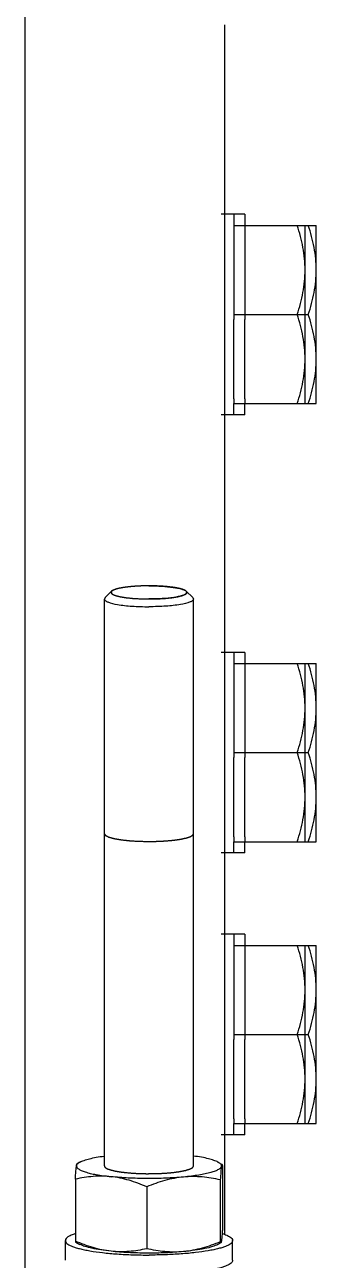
# Model space of a CAD drawing. Header units: millimetres. Extents: x 324 to 7054, y -67 to 2159.
# Drawn here: x 6702.7 to 6728.9, y 1531 to 1642 of the extents above; entities that cross this region are included whole.
import ezdxf

# ---------------------------------------------------------------- set-up
doc = ezdxf.new("R2010")
doc.units = ezdxf.units.MM
doc.header["$LTSCALE"] = 153.67
doc.layers.get('0').update_dxf_attribs({"linetype": 'CONTINUOUS'})
doc.layers.add('00_BUW_DATUM', color=7, linetype='CONTINUOUS')
doc.layers.add('02___PRT_ALL_AXES', color=7, linetype='CONTINUOUS')

msp = doc.modelspace()

# ---------------------------------------------------------------- linework, layer by layer
at = {"linetype": 'ByBlock'}
for p, q in [((6721.45862, 1623.95514), (6721.45862, 1623.51841)), ((6722.45862, 1623.95514), (6722.45862, 1623.51843)), ((6721.45862, 1616.40141), (6721.45862, 1615.5089)), ((6722.45862, 1616.40141), (6722.45862, 1615.5089)), ((6721.45862, 1608.39204), (6721.45862, 1607.95514)), ((6722.45862, 1608.39206), (6722.45862, 1607.95514)), ((6721.45862, 1584.62145), (6721.45862, 1584.18463)), ((6722.45862, 1584.62145), (6722.45862, 1584.18454)), ((6721.45862, 1577.0677), (6721.45862, 1576.17519)), ((6722.45862, 1577.06769), (6722.45862, 1576.17518)), ((6721.45862, 1569.05826), (6721.45862, 1568.62145)), ((6722.45862, 1569.05817), (6722.45862, 1568.62145)), ((6721.45862, 1559.31068), (6721.45862, 1558.87381)), ((6722.45862, 1559.31068), (6722.45862, 1558.87372)), ((6721.45862, 1551.75693), (6721.45862, 1550.86442)), ((6722.45862, 1551.75692), (6722.45862, 1550.86441)), ((6721.45862, 1543.74744), (6721.45862, 1543.31068)), ((6722.45862, 1543.74736), (6722.45862, 1543.31068))]:
    msp.add_line(p, q, dxfattribs=at)
for points, knots in [([(6710.51271, 1591.10903), (6710.5084, 1591.09843), (6710.50192, 1591.08252), (6710.49328, 1591.06132), (6710.48681, 1591.04542), (6710.48033, 1591.02952), (6710.47493, 1591.01627), (6710.47062, 1591.00566), (6710.46792, 1590.99904), (6710.46576, 1590.99374), (6710.46413, 1590.98976), (6710.46283, 1590.98645), (6710.46179, 1590.98413), (6710.4614, 1590.9828), (6710.46054, 1590.98181), (6710.46185, 1590.98081), (6710.46285, 1590.97947), (6710.46494, 1590.97714), (6710.46774, 1590.9738), (6710.47119, 1590.96979), (6710.47575, 1590.96445), (6710.48147, 1590.95778), (6710.49061, 1590.9471), (6710.50204, 1590.93374), (6710.51575, 1590.91772), (6710.52947, 1590.9017), (6710.54089, 1590.88835), (6710.55004, 1590.87767), (6710.55575, 1590.87099), (6710.56032, 1590.86565), (6710.56374, 1590.86164), (6710.56664, 1590.85831), (6710.56855, 1590.85597), (6710.56984, 1590.85464), (6710.57026, 1590.85361), (6710.57275, 1590.85271), (6710.57534, 1590.85146), (6710.58022, 1590.84929), (6710.58701, 1590.84619), (6710.59523, 1590.84247), (6710.60617, 1590.83751), (6710.61985, 1590.8313), (6710.64174, 1590.82138), (6710.66909, 1590.80897), (6710.70192, 1590.79408), (6710.73475, 1590.7792), (6710.76211, 1590.76679), (6710.784, 1590.75687), (6710.79767, 1590.75066), (6710.80862, 1590.7457), (6710.81682, 1590.74198), (6710.8237, 1590.73888), (6710.8284, 1590.7367), (6710.83128, 1590.73547), (6710.83291, 1590.73451), (6710.83654, 1590.7337), (6710.84069, 1590.73256), (6710.84828, 1590.73059), (6710.85894, 1590.72778), (6710.87181, 1590.7244), (6710.88894, 1590.71989), (6710.91037, 1590.71426), (6710.94465, 1590.70525), (6710.9875, 1590.69399), (6711.03892, 1590.68048), (6711.09034, 1590.66696), (6711.13319, 1590.6557), (6711.16747, 1590.64669), (6711.19316, 1590.63993), (6711.21466, 1590.63431), (6711.22952, 1590.63035), (6711.23832, 1590.62813), (6711.24403, 1590.62634), (6711.25314, 1590.62504), (6711.2641, 1590.62313), (6711.28383, 1590.61987), (6711.31173, 1590.61517), (6711.34534, 1590.60956), (6711.3901, 1590.60206), (6711.44607, 1590.5927), (6711.51322, 1590.58145), (6711.58038, 1590.57021), (6711.63634, 1590.56085), (6711.68112, 1590.55335), (6711.71468, 1590.54773), (6711.74272, 1590.54306), (6711.76221, 1590.53975), (6711.77356, 1590.53792), (6711.78145, 1590.53639), (6711.79175, 1590.53548), (6711.80464, 1590.53405), (6711.82758, 1590.53165), (6711.86016, 1590.52817), (6711.89933, 1590.52402), (6711.95154, 1590.51847), (6712.01681, 1590.51154), (6712.09512, 1590.50322), (6712.17344, 1590.49491), (6712.2387, 1590.48798), (6712.29092, 1590.48243), (6712.33006, 1590.47827), (6712.36275, 1590.47482), (6712.3855, 1590.47237), (6712.3987, 1590.47103), (6712.40804, 1590.46985), (6712.41951, 1590.46933), (6712.43407, 1590.46841), (6712.45989, 1590.4669), (6712.4966, 1590.46469), (6712.54073, 1590.46207), (6712.59954, 1590.45856), (6712.67306, 1590.45418), (6712.79069, 1590.44717), (6712.90829, 1590.44014), (6713.01127, 1590.43405), (6713.06265, 1590.43092), (6713.0922, 1590.42927), (6713.11381, 1590.42764), (6713.13751, 1590.4275), (6713.16838, 1590.4268), (6713.22275, 1590.42582), (6713.30023, 1590.4243), (6713.39329, 1590.42252), (6713.51734, 1590.42013), (6713.67241, 1590.41715), (6713.79646, 1590.41476), (6713.85849, 1590.41356)], [0, 0, 0, 0, 0.03125, 0.046875, 0.0625, 0.078125, 0.09375, 0.1015625, 0.109375, 0.11328125, 0.1171875, 0.12109375, 0.123046875, 0.124023438, 0.125, 0.125976562, 0.126953125, 0.12890625, 0.1328125, 0.13671875, 0.140625, 0.1484375, 0.15625, 0.171875, 0.1875, 0.203125, 0.21875, 0.2265625, 0.234375, 0.23828125, 0.2421875, 0.24609375, 0.248046875, 0.249023438, 0.25, 0.250976562, 0.251953125, 0.25390625, 0.2578125, 0.26171875, 0.265625, 0.2734375, 0.28125, 0.296875, 0.3125, 0.328125, 0.34375, 0.3515625, 0.359375, 0.36328125, 0.3671875, 0.37109375, 0.373046875, 0.374023438, 0.375, 0.375976562, 0.376953125, 0.37890625, 0.3828125, 0.38671875, 0.390625, 0.3984375, 0.40625, 0.421875, 0.4375, 0.453125, 0.46875, 0.4765625, 0.484375, 0.4921875, 0.49609375, 0.498046875, 0.5, 0.501953125, 0.50390625, 0.5078125, 0.515625, 0.5234375, 0.53125, 0.546875, 0.5625, 0.578125, 0.59375, 0.6015625, 0.609375, 0.6171875, 0.62109375, 0.623046875, 0.625, 0.626953125, 0.62890625, 0.6328125, 0.640625, 0.6484375, 0.65625, 0.671875, 0.6875, 0.703125, 0.71875, 0.7265625, 0.734375, 0.7421875, 0.74609375, 0.748046875, 0.75, 0.751953125, 0.75390625, 0.7578125, 0.765625, 0.7734375, 0.78125, 0.796875, 0.8125, 0.84375, 0.859375, 0.8671875, 0.87109375, 0.875, 0.87890625, 0.8828125, 0.890625, 0.90625, 0.921875, 0.9375, 0.96875, 1, 1, 1, 1]), ([(6710.76736, 1591.2499), (6710.75434, 1591.2447), (6710.72816, 1591.23461), (6710.69614, 1591.22048), (6710.66987, 1591.20895), (6710.65214, 1591.20021), (6710.63525, 1591.19141), (6710.61721, 1591.18268), (6710.60294, 1591.17374), (6710.58753, 1591.16485), (6710.57293, 1591.15594), (6710.56053, 1591.14689), (6710.54716, 1591.13805), (6710.53159, 1591.12528), (6710.52032, 1591.1155), (6710.51271, 1591.10903)], [0, 0, 0, 0, 0.125, 0.25, 0.3125, 0.375, 0.4375, 0.5, 0.5625, 0.625, 0.6875, 0.75, 0.8125, 0.875, 1, 1, 1, 1]), ([(6711.29228, 1591.39133), (6711.26765, 1591.38618), (6711.23076, 1591.37854), (6711.18134, 1591.368), (6711.15002, 1591.36062), (6711.12498, 1591.35488), (6711.10951, 1591.35128), (6711.0967, 1591.34838), (6711.08551, 1591.34559), (6711.0667, 1591.34077), (6711.03941, 1591.33377), (6711.00688, 1591.32581), (6710.97416, 1591.31626), (6710.94714, 1591.30864), (6710.92503, 1591.30252), (6710.90467, 1591.29624), (6710.87989, 1591.28832), (6710.85464, 1591.28043), (6710.83502, 1591.27408), (6710.80839, 1591.26438), (6710.78546, 1591.25634), (6710.76736, 1591.2499)], [0, 0, 0, 0, 0.125, 0.1875, 0.25, 0.28125, 0.3125, 0.328125, 0.34375, 0.375, 0.4375, 0.5, 0.5625, 0.625, 0.65625, 0.6875, 0.75, 0.8125, 0.84375, 0.875, 1, 1, 1, 1]), ([(6712.02454, 1591.50119), (6711.99254, 1591.49745), (6711.95234, 1591.49269), (6711.90472, 1591.48724), (6711.87165, 1591.48305), (6711.83824, 1591.47869), (6711.80487, 1591.47439), (6711.7842, 1591.4717), (6711.7672, 1591.46955), (6711.75194, 1591.46742), (6711.72607, 1591.46371), (6711.68853, 1591.45833), (6711.6444, 1591.45228), (6711.59751, 1591.44472), (6711.55923, 1591.43873), (6711.52809, 1591.43394), (6711.49836, 1591.42891), (6711.46174, 1591.42252), (6711.42471, 1591.41619), (6711.39563, 1591.41107), (6711.35471, 1591.40313), (6711.3199, 1591.39659), (6711.29228, 1591.39133)], [0, 0, 0, 0, 0.125, 0.15625, 0.1875, 0.25, 0.28125, 0.3125, 0.328125, 0.34375, 0.375, 0.4375, 0.5, 0.5625, 0.625, 0.65625, 0.6875, 0.75, 0.8125, 0.84375, 0.875, 1, 1, 1, 1]), ([(6712.90389, 1591.5707), (6712.88551, 1591.56969), (6712.8488, 1591.56768), (6712.80264, 1591.5651), (6712.7663, 1591.56316), (6712.73744, 1591.56136), (6712.70812, 1591.55947), (6712.67895, 1591.55759), (6712.64967, 1591.55572), (6712.6255, 1591.55415), (6712.60568, 1591.55291), (6712.58759, 1591.55161), (6712.55673, 1591.54931), (6712.5212, 1591.54671), (6712.48554, 1591.54405), (6712.45944, 1591.54223), (6712.43084, 1591.53974), (6712.3936, 1591.53665), (6712.34667, 1591.53274), (6712.29084, 1591.52796), (6712.23643, 1591.52269), (6712.19056, 1591.51843), (6712.15443, 1591.51494), (6712.10288, 1591.50939), (6712.05924, 1591.50485), (6712.02454, 1591.50119)], [0, 0, 0, 0, 0.0625, 0.125, 0.15625, 0.1875, 0.21875, 0.25, 0.28125, 0.3125, 0.328125, 0.34375, 0.375, 0.4375, 0.46875, 0.5, 0.53125, 0.5625, 0.625, 0.6875, 0.75, 0.8125, 0.84375, 0.875, 1, 1, 1, 1]), ([(6713.85851, 1591.59445), (6713.83923, 1591.59438), (6713.8007, 1591.59423), (6713.7524, 1591.59403), (6713.71884, 1591.59392), (6713.69928, 1591.59381), (6713.67828, 1591.59352), (6713.65252, 1591.59322), (6713.62141, 1591.59284), (6713.5903, 1591.59247), (6713.56455, 1591.59214), (6713.54352, 1591.59191), (6713.52407, 1591.59155), (6713.49073, 1591.59085), (6713.45243, 1591.59009), (6713.4139, 1591.58927), (6713.3859, 1591.58879), (6713.35444, 1591.5878), (6713.31369, 1591.58666), (6713.2727, 1591.58546), (6713.23666, 1591.58445), (6713.21649, 1591.58383), (6713.19796, 1591.58311), (6713.17424, 1591.58224), (6713.14599, 1591.58119), (6713.11775, 1591.58014), (6713.09399, 1591.57924), (6713.07553, 1591.57859), (6713.05508, 1591.57768), (6713.01838, 1591.57597), (6712.96643, 1591.57359), (6712.92472, 1591.57166), (6712.90389, 1591.5707)], [0, 0, 0, 0, 0.0625, 0.125, 0.15625, 0.171875, 0.1875, 0.21875, 0.25, 0.28125, 0.3125, 0.328125, 0.34375, 0.375, 0.4375, 0.46875, 0.5, 0.53125, 0.5625, 0.625, 0.65625, 0.671875, 0.6875, 0.71875, 0.75, 0.78125, 0.8125, 0.828125, 0.84375, 0.875, 0.9375, 1, 1, 1, 1]), ([(6713.85849, 1590.41356), (6713.91933, 1590.41471), (6714.04101, 1590.41701), (6714.19311, 1590.41988), (6714.3148, 1590.42217), (6714.40604, 1590.42392), (6714.48218, 1590.42525), (6714.54285, 1590.42661), (6714.589, 1590.42684), (6714.63265, 1590.43007), (6714.69172, 1590.43332), (6714.79469, 1590.43951), (6714.91255, 1590.44637), (6715.03034, 1590.45331), (6715.10397, 1590.45763), (6715.16286, 1590.4611), (6715.20705, 1590.46369), (6715.24381, 1590.46587), (6715.26967, 1590.46735), (6715.28425, 1590.46826), (6715.29574, 1590.46878), (6715.30511, 1590.46995), (6715.31834, 1590.47128), (6715.34116, 1590.47371), (6715.37392, 1590.47714), (6715.41317, 1590.48127), (6715.46552, 1590.48678), (6715.53095, 1590.49366), (6715.60948, 1590.50192), (6715.688, 1590.51018), (6715.75344, 1590.51706), (6715.80578, 1590.52257), (6715.84506, 1590.52669), (6715.87772, 1590.53015), (6715.90072, 1590.53253), (6715.91365, 1590.53395), (6715.92396, 1590.53485), (6715.93189, 1590.53638), (6715.94329, 1590.5382), (6715.96286, 1590.54149), (6715.99101, 1590.54614), (6716.02471, 1590.55174), (6716.06968, 1590.5592), (6716.12587, 1590.56853), (6716.1933, 1590.57972), (6716.26074, 1590.59091), (6716.31694, 1590.60023), (6716.36188, 1590.60769), (6716.39563, 1590.61329), (6716.42364, 1590.61796), (6716.44346, 1590.6212), (6716.45446, 1590.6231), (6716.4636, 1590.6244), (6716.46936, 1590.62619), (6716.47822, 1590.6284), (6716.49317, 1590.63235), (6716.51481, 1590.63795), (6716.54067, 1590.64469), (6716.57518, 1590.65368), (6716.6183, 1590.66491), (6716.67005, 1590.67838), (6716.72181, 1590.69186), (6716.76493, 1590.70309), (6716.79943, 1590.71207), (6716.821, 1590.71769), (6716.83825, 1590.72218), (6716.8512, 1590.72555), (6716.86193, 1590.72836), (6716.86957, 1590.73032), (6716.87374, 1590.73145), (6716.8774, 1590.73226), (6716.87905, 1590.73322), (6716.88196, 1590.73445), (6716.88671, 1590.73663), (6716.89368, 1590.73972), (6716.90196, 1590.74344), (6716.91303, 1590.74839), (6716.92686, 1590.75458), (6716.94899, 1590.76449), (6716.97666, 1590.77688), (6717.00985, 1590.79174), (6717.04305, 1590.8066), (6717.07072, 1590.81899), (6717.09285, 1590.8289), (6717.10668, 1590.83509), (6717.11774, 1590.84005), (6717.12606, 1590.84376), (6717.13292, 1590.84686), (6717.13785, 1590.84902), (6717.14048, 1590.85027), (6717.14299, 1590.85117), (6717.14343, 1590.8522), (6717.14475, 1590.85352), (6717.14672, 1590.85587), (6717.14971, 1590.8592), (6717.15322, 1590.8632), (6717.15793, 1590.86854), (6717.16381, 1590.87521), (6717.17321, 1590.88588), (6717.18497, 1590.89923), (6717.19908, 1590.91524), (6717.21319, 1590.93125), (6717.22495, 1590.94459), (6717.23435, 1590.95527), (6717.24023, 1590.96194), (6717.24493, 1590.96728), (6717.24847, 1590.97128), (6717.25136, 1590.97462), (6717.25351, 1590.97695), (6717.25454, 1590.97829), (6717.25588, 1590.97928), (6717.25502, 1590.9803), (6717.25464, 1590.98165), (6717.25361, 1590.98402), (6717.25233, 1590.9874), (6717.25071, 1590.99145), (6717.24858, 1590.99686), (6717.24591, 1591.00361), (6717.24164, 1591.01443), (6717.2363, 1591.02794), (6717.2299, 1591.04416), (6717.22349, 1591.06038), (6717.21495, 1591.082), (6717.20855, 1591.09822), (6717.20428, 1591.10904)], [0, 0, 0, 0, 0.03125, 0.0625, 0.078125, 0.09375, 0.109375, 0.1171875, 0.125, 0.1328125, 0.140625, 0.15625, 0.1875, 0.203125, 0.21875, 0.2265625, 0.234375, 0.2421875, 0.24609375, 0.248046875, 0.25, 0.251953125, 0.25390625, 0.2578125, 0.265625, 0.2734375, 0.28125, 0.296875, 0.3125, 0.328125, 0.34375, 0.3515625, 0.359375, 0.3671875, 0.37109375, 0.373046875, 0.375, 0.376953125, 0.37890625, 0.3828125, 0.390625, 0.3984375, 0.40625, 0.421875, 0.4375, 0.453125, 0.46875, 0.4765625, 0.484375, 0.4921875, 0.49609375, 0.498046875, 0.5, 0.501953125, 0.50390625, 0.5078125, 0.515625, 0.5234375, 0.53125, 0.546875, 0.5625, 0.578125, 0.59375, 0.6015625, 0.609375, 0.61328125, 0.6171875, 0.62109375, 0.623046875, 0.624023438, 0.625, 0.625976562, 0.626953125, 0.62890625, 0.6328125, 0.63671875, 0.640625, 0.6484375, 0.65625, 0.671875, 0.6875, 0.703125, 0.71875, 0.7265625, 0.734375, 0.73828125, 0.7421875, 0.74609375, 0.748046875, 0.749023438, 0.75, 0.750976562, 0.751953125, 0.75390625, 0.7578125, 0.76171875, 0.765625, 0.7734375, 0.78125, 0.796875, 0.8125, 0.828125, 0.84375, 0.8515625, 0.859375, 0.86328125, 0.8671875, 0.87109375, 0.873046875, 0.874023438, 0.875, 0.875976562, 0.876953125, 0.87890625, 0.8828125, 0.88671875, 0.890625, 0.8984375, 0.90625, 0.921875, 0.9375, 0.953125, 0.96875, 1, 1, 1, 1]), ([(6714.81313, 1591.5707), (6714.7945, 1591.57157), (6714.75728, 1591.57331), (6714.7106, 1591.57547), (6714.67821, 1591.577), (6714.65925, 1591.57785), (6714.63864, 1591.57859), (6714.61344, 1591.57956), (6714.58294, 1591.58072), (6714.55255, 1591.58186), (6714.522, 1591.58304), (6714.49198, 1591.58412), (6714.45445, 1591.58516), (6714.41617, 1591.58631), (6714.38302, 1591.58729), (6714.36386, 1591.58783), (6714.35003, 1591.58829), (6714.33413, 1591.58858), (6714.31366, 1591.58902), (6714.27748, 1591.58978), (6714.23637, 1591.59064), (6714.20012, 1591.59142), (6714.17977, 1591.59181), (6714.16081, 1591.59202), (6714.13664, 1591.59235), (6714.10782, 1591.59271), (6714.07903, 1591.59308), (6714.05477, 1591.59338), (6714.03599, 1591.59365), (6714.0149, 1591.59378), (6713.97691, 1591.59392), (6713.9232, 1591.59417), (6713.88006, 1591.59436), (6713.85851, 1591.59445)], [0, 0, 0, 0, 0.0625, 0.125, 0.15625, 0.171875, 0.1875, 0.21875, 0.25, 0.28125, 0.3125, 0.34375, 0.375, 0.4375, 0.46875, 0.484375, 0.5, 0.515625, 0.53125, 0.5625, 0.625, 0.65625, 0.671875, 0.6875, 0.71875, 0.75, 0.78125, 0.8125, 0.828125, 0.84375, 0.875, 0.9375, 1, 1, 1, 1]), ([(6715.69248, 1591.50119), (6715.67601, 1591.50294), (6715.6431, 1591.50642), (6715.6018, 1591.51077), (6715.57319, 1591.51382), (6715.55638, 1591.51556), (6715.53781, 1591.51729), (6715.5152, 1591.51945), (6715.4878, 1591.52205), (6715.46049, 1591.52463), (6715.43307, 1591.52725), (6715.40602, 1591.52976), (6715.37169, 1591.53258), (6715.33681, 1591.53556), (6715.30659, 1591.53812), (6715.28909, 1591.53958), (6715.27656, 1591.54069), (6715.26177, 1591.54174), (6715.24285, 1591.54317), (6715.20935, 1591.54566), (6715.16176, 1591.54924), (6715.10425, 1591.5534), (6715.02611, 1591.55834), (6714.92908, 1591.5645), (6714.85181, 1591.56856), (6714.81313, 1591.5707)], [0, 0, 0, 0, 0.0625, 0.125, 0.15625, 0.171875, 0.1875, 0.21875, 0.25, 0.28125, 0.3125, 0.34375, 0.375, 0.4375, 0.46875, 0.484375, 0.5, 0.515625, 0.53125, 0.5625, 0.625, 0.6875, 0.75, 0.875, 1, 1, 1, 1]), ([(6716.42473, 1591.39134), (6716.41175, 1591.39381), (6716.38583, 1591.39877), (6716.35327, 1591.40496), (6716.33076, 1591.40929), (6716.31745, 1591.41178), (6716.30243, 1591.41435), (6716.28424, 1591.41753), (6716.25484, 1591.42261), (6716.21792, 1591.42916), (6716.17487, 1591.4361), (6716.13923, 1591.4417), (6716.11436, 1591.44564), (6716.09995, 1591.4479), (6716.08972, 1591.44958), (6716.07725, 1591.45132), (6716.0614, 1591.45361), (6716.0333, 1591.45763), (6715.99344, 1591.4634), (6715.94504, 1591.47022), (6715.8947, 1591.47658), (6715.84515, 1591.4832), (6715.77747, 1591.49129), (6715.72644, 1591.49721), (6715.69248, 1591.50119)], [0, 0, 0, 0, 0.0625, 0.125, 0.15625, 0.171875, 0.1875, 0.21875, 0.25, 0.3125, 0.375, 0.4375, 0.46875, 0.484375, 0.5, 0.515625, 0.53125, 0.5625, 0.625, 0.6875, 0.75, 0.8125, 0.875, 1, 1, 1, 1]), ([(6716.94965, 1591.2499), (6716.94122, 1591.25291), (6716.9244, 1591.25893), (6716.90322, 1591.26648), (6716.88866, 1591.27173), (6716.87994, 1591.27477), (6716.8697, 1591.27797), (6716.85741, 1591.28191), (6716.83746, 1591.28823), (6716.81267, 1591.29632), (6716.78266, 1591.30509), (6716.75755, 1591.3122), (6716.7401, 1591.31721), (6716.72993, 1591.32008), (6716.72285, 1591.32219), (6716.71371, 1591.32447), (6716.70223, 1591.32744), (6716.68184, 1591.33268), (6716.65851, 1591.33864), (6716.63559, 1591.34466), (6716.61104, 1591.35048), (6716.57973, 1591.35767), (6716.54881, 1591.36492), (6716.52363, 1591.37064), (6716.48374, 1591.37886), (6716.45105, 1591.38581), (6716.42473, 1591.39134)], [0, 0, 0, 0, 0.0625, 0.125, 0.15625, 0.171875, 0.1875, 0.21875, 0.25, 0.3125, 0.375, 0.4375, 0.46875, 0.484375, 0.5, 0.515625, 0.53125, 0.5625, 0.625, 0.65625, 0.6875, 0.75, 0.8125, 0.84375, 0.875, 1, 1, 1, 1]), ([(6717.20428, 1591.10904), (6717.20107, 1591.11181), (6717.1947, 1591.11736), (6717.18648, 1591.12435), (6717.18045, 1591.12982), (6717.17245, 1591.13574), (6717.16166, 1591.14329), (6717.14956, 1591.1523), (6717.1353, 1591.16125), (6717.12021, 1591.17014), (6717.10627, 1591.1791), (6717.08855, 1591.18785), (6717.07198, 1591.19667), (6717.0546, 1591.20543), (6717.03509, 1591.21408), (6717.01959, 1591.22128), (6717.00644, 1591.22712), (6716.9909, 1591.23324), (6716.97231, 1591.24079), (6716.95718, 1591.24687), (6716.94965, 1591.2499)], [0, 0, 0, 0, 0.0625, 0.125, 0.15625, 0.1875, 0.25, 0.3125, 0.375, 0.4375, 0.5, 0.5625, 0.625, 0.6875, 0.75, 0.8125, 0.84375, 0.875, 0.9375, 1, 1, 1, 1]), ([(6709.85852, 1569.33828), (6709.86577, 1569.32706), (6709.88027, 1569.30462), (6709.89839, 1569.27656), (6709.91289, 1569.25412), (6709.92376, 1569.23729), (6709.93282, 1569.22326), (6709.94006, 1569.21204), (6709.94551, 1569.20362), (6709.95002, 1569.19661), (6709.95368, 1569.191), (6709.95563, 1569.18784), (6709.95711, 1569.18574), (6709.95766, 1569.18432), (6709.96149, 1569.18268), (6709.96534, 1569.18067), (6709.97343, 1569.17667), (6709.98541, 1569.17067), (6710.00146, 1569.16268), (6710.02284, 1569.15201), (6710.04957, 1569.13868), (6710.08165, 1569.12269), (6710.11373, 1569.10669), (6710.1458, 1569.09069), (6710.17253, 1569.07736), (6710.19392, 1569.0667), (6710.20996, 1569.0587), (6710.22331, 1569.05204), (6710.23403, 1569.04671), (6710.24064, 1569.04337), (6710.24614, 1569.04072), (6710.25084, 1569.038), (6710.2625, 1569.03508), (6710.27513, 1569.03146), (6710.29245, 1569.02668), (6710.31395, 1569.02069), (6710.34842, 1569.01112), (6710.39148, 1568.99915), (6710.44317, 1568.98478), (6710.49486, 1568.97042), (6710.54654, 1568.95606), (6710.59823, 1568.94169), (6710.64131, 1568.92972), (6710.67575, 1568.92014), (6710.69732, 1568.91416), (6710.71233, 1568.90997), (6710.71996, 1568.90788), (6710.72412, 1568.90667), (6710.73035, 1568.9057), (6710.73744, 1568.90441), (6710.74917, 1568.90239), (6710.76951, 1568.89883), (6710.79867, 1568.89375), (6710.84527, 1568.88563), (6710.90354, 1568.87548), (6710.97346, 1568.86329), (6711.04338, 1568.85111), (6711.1133, 1568.83892), (6711.18321, 1568.82674), (6711.24149, 1568.81659), (6711.28808, 1568.80846), (6711.31727, 1568.8034), (6711.34045, 1568.7993), (6711.35386, 1568.79709), (6711.36221, 1568.79547), (6711.36918, 1568.79474), (6711.38116, 1568.79341), (6711.40528, 1568.79079), (6711.43964, 1568.78702), (6711.49467, 1568.78101), (6711.56345, 1568.77349), (6711.67349, 1568.76145), (6711.78354, 1568.74942), (6711.89358, 1568.73738), (6711.97611, 1568.72836), (6712.03803, 1568.72159), (6712.07927, 1568.71707), (6712.09997, 1568.71484), (6712.12034, 1568.71249), (6712.15187, 1568.71092), (6712.18978, 1568.70843), (6712.25128, 1568.70474), (6712.32786, 1568.70002), (6712.41988, 1568.6944), (6712.54254, 1568.6869), (6712.66521, 1568.6794), (6712.78786, 1568.67189), (6712.86455, 1568.66722), (6712.91817, 1568.66391), (6712.94507, 1568.66231), (6712.9603, 1568.66131), (6712.97699, 1568.66115), (6712.99735, 1568.66066), (6713.03021, 1568.66004), (6713.08758, 1568.65889), (6713.16961, 1568.65728), (6713.30083, 1568.65468), (6713.46485, 1568.65143), (6713.66168, 1568.64754), (6713.7929, 1568.64494), (6713.85851, 1568.64364)], [0, 0, 0, 0, 0.03125, 0.0625, 0.078125, 0.09375, 0.109375, 0.1171875, 0.125, 0.1328125, 0.13671875, 0.140625, 0.141601562, 0.142578125, 0.14453125, 0.146484375, 0.1484375, 0.15625, 0.1640625, 0.171875, 0.1875, 0.203125, 0.21875, 0.234375, 0.25, 0.2578125, 0.265625, 0.2734375, 0.27734375, 0.28125, 0.283203125, 0.28515625, 0.2890625, 0.29296875, 0.296875, 0.3046875, 0.3125, 0.328125, 0.34375, 0.359375, 0.375, 0.390625, 0.40625, 0.4140625, 0.421875, 0.42578125, 0.427734375, 0.428710938, 0.4296875, 0.431640625, 0.43359375, 0.4375, 0.4453125, 0.453125, 0.46875, 0.484375, 0.5, 0.515625, 0.53125, 0.546875, 0.5546875, 0.5625, 0.56640625, 0.5703125, 0.571289062, 0.572265625, 0.57421875, 0.578125, 0.5859375, 0.59375, 0.609375, 0.625, 0.65625, 0.671875, 0.6875, 0.703125, 0.70703125, 0.7109375, 0.71484375, 0.71875, 0.7265625, 0.734375, 0.75, 0.765625, 0.78125, 0.8125, 0.828125, 0.84375, 0.8515625, 0.85546875, 0.857421875, 0.859375, 0.86328125, 0.8671875, 0.875, 0.890625, 0.90625, 0.9375, 0.96875, 1, 1, 1, 1]), ([(6713.85851, 1568.64364), (6713.92326, 1568.64475), (6714.05274, 1568.64695), (6714.21461, 1568.64971), (6714.34409, 1568.65192), (6714.44122, 1568.65356), (6714.52212, 1568.65497), (6714.57884, 1568.65587), (6714.6111, 1568.65652), (6714.63571, 1568.65664), (6714.65873, 1568.65816), (6714.68998, 1568.6597), (6714.74441, 1568.66261), (6714.85344, 1568.66829), (6714.97798, 1568.67484), (6715.10253, 1568.68137), (6715.19598, 1568.68625), (6715.27375, 1568.69037), (6715.32838, 1568.69317), (6715.3593, 1568.69489), (6715.38332, 1568.69584), (6715.4042, 1568.69811), (6715.43313, 1568.70067), (6715.48326, 1568.70536), (6715.55513, 1568.71196), (6715.64127, 1568.71993), (6715.72744, 1568.72788), (6715.8136, 1568.73584), (6715.8854, 1568.74247), (6715.94284, 1568.74777), (6715.98593, 1568.75175), (6716.02178, 1568.75508), (6716.047, 1568.75737), (6716.06122, 1568.75874), (6716.07241, 1568.7596), (6716.0816, 1568.7611), (6716.09455, 1568.76288), (6716.11688, 1568.76609), (6716.14895, 1568.77063), (6716.18736, 1568.77609), (6716.23861, 1568.78337), (6716.30265, 1568.79248), (6716.37951, 1568.8034), (6716.45637, 1568.81433), (6716.52042, 1568.82343), (6716.57165, 1568.83072), (6716.6101, 1568.83617), (6716.64205, 1568.84074), (6716.66461, 1568.8439), (6716.67719, 1568.84576), (6716.68748, 1568.84702), (6716.69454, 1568.84876), (6716.70509, 1568.85091), (6716.72302, 1568.85475), (6716.7489, 1568.86019), (6716.77985, 1568.86675), (6716.82115, 1568.87547), (6716.87276, 1568.88639), (6716.9347, 1568.89948), (6716.99664, 1568.91258), (6717.04826, 1568.92349), (6717.08954, 1568.93222), (6717.12054, 1568.93876), (6717.14626, 1568.94423), (6717.16447, 1568.94803), (6717.17456, 1568.95024), (6717.18302, 1568.9518), (6717.18807, 1568.95375), (6717.19599, 1568.95621), (6717.20929, 1568.96058), (6717.22859, 1568.96679), (6717.25162, 1568.97426), (6717.28237, 1568.98422), (6717.32079, 1568.99667), (6717.36691, 1569.0116), (6717.41302, 1569.02654), (6717.45145, 1569.03898), (6717.48219, 1569.04894), (6717.5014, 1569.05516), (6717.51678, 1569.06014), (6717.52827, 1569.06388), (6717.53801, 1569.06698), (6717.54543, 1569.06949), (6717.55199, 1569.07129), (6717.55476, 1569.07338), (6717.55978, 1569.07606), (6717.56559, 1569.07945), (6717.57277, 1569.08349), (6717.58226, 1569.0889), (6717.59416, 1569.09565), (6717.61318, 1569.10645), (6717.63695, 1569.11996), (6717.66548, 1569.13616), (6717.69401, 1569.15237), (6717.71779, 1569.16587), (6717.73681, 1569.17668), (6717.7487, 1569.18343), (6717.75821, 1569.18883), (6717.76535, 1569.19288), (6717.77125, 1569.19626), (6717.7755, 1569.19862), (6717.77774, 1569.19998), (6717.77994, 1569.20097), (6717.78014, 1569.20206), (6717.7811, 1569.20349), (6717.78245, 1569.20599), (6717.78455, 1569.20957), (6717.787, 1569.21386), (6717.7903, 1569.21958), (6717.7944, 1569.22673), (6717.80098, 1569.23817), (6717.8092, 1569.25248), (6717.81907, 1569.26964), (6717.82893, 1569.2868), (6717.84208, 1569.30969), (6717.85195, 1569.32685), (6717.85852, 1569.33829)], [0, 0, 0, 0, 0.03125, 0.0625, 0.078125, 0.09375, 0.109375, 0.1171875, 0.12109375, 0.125, 0.12890625, 0.1328125, 0.140625, 0.15625, 0.1875, 0.203125, 0.21875, 0.234375, 0.2421875, 0.24609375, 0.25, 0.25390625, 0.2578125, 0.265625, 0.28125, 0.296875, 0.3125, 0.328125, 0.34375, 0.3515625, 0.359375, 0.3671875, 0.37109375, 0.373046875, 0.375, 0.376953125, 0.37890625, 0.3828125, 0.390625, 0.3984375, 0.40625, 0.421875, 0.4375, 0.453125, 0.46875, 0.4765625, 0.484375, 0.4921875, 0.49609375, 0.498046875, 0.5, 0.501953125, 0.50390625, 0.5078125, 0.515625, 0.5234375, 0.53125, 0.546875, 0.5625, 0.578125, 0.59375, 0.6015625, 0.609375, 0.6171875, 0.62109375, 0.623046875, 0.625, 0.626953125, 0.62890625, 0.6328125, 0.640625, 0.6484375, 0.65625, 0.671875, 0.6875, 0.703125, 0.71875, 0.7265625, 0.734375, 0.73828125, 0.7421875, 0.74609375, 0.748046875, 0.75, 0.751953125, 0.75390625, 0.7578125, 0.76171875, 0.765625, 0.7734375, 0.78125, 0.796875, 0.8125, 0.828125, 0.84375, 0.8515625, 0.859375, 0.86328125, 0.8671875, 0.87109375, 0.873046875, 0.874023438, 0.875, 0.875976562, 0.876953125, 0.87890625, 0.8828125, 0.88671875, 0.890625, 0.8984375, 0.90625, 0.921875, 0.9375, 0.953125, 0.96875, 1, 1, 1, 1]), ([(6709.85856, 1539.50775), (6709.86017, 1539.50079), (6709.86337, 1539.48686), (6709.86707, 1539.47119), (6709.86939, 1539.46075), (6709.87057, 1539.45639), (6709.87103, 1539.45293), (6709.87324, 1539.44935), (6709.87792, 1539.44301), (6709.88417, 1539.434), (6709.89188, 1539.42317), (6709.89948, 1539.41234), (6709.90598, 1539.40333), (6709.91024, 1539.397), (6709.91313, 1539.3934), (6709.91775, 1539.38985), (6709.92294, 1539.3854), (6709.93587, 1539.37473), (6709.95087, 1539.36228), (6709.9657, 1539.3498), (6709.97452, 1539.34272), (6709.98017, 1539.33726), (6709.98949, 1539.33237), (6710.00064, 1539.32564), (6710.02073, 1539.31398), (6710.04067, 1539.30227), (6710.05767, 1539.29225), (6710.06498, 1539.28807), (6710.07031, 1539.28474), (6710.07751, 1539.28136), (6710.09099, 1539.27542), (6710.10979, 1539.26695), (6710.13256, 1539.25677), (6710.15522, 1539.2466), (6710.17427, 1539.23814), (6710.18731, 1539.23219), (6710.19521, 1539.22882), (6710.20478, 1539.22555), (6710.21616, 1539.22144), (6710.24395, 1539.21158), (6710.28544, 1539.19679), (6710.32241, 1539.18365), (6710.34088, 1539.17707)], [0, 0, 0, 0, 0.0625, 0.125, 0.140625, 0.15625, 0.1640625, 0.171875, 0.1875, 0.21875, 0.25, 0.28125, 0.3125, 0.328125, 0.3359375, 0.34375, 0.359375, 0.375, 0.4375, 0.46875, 0.484375, 0.5, 0.515625, 0.53125, 0.5625, 0.625, 0.640625, 0.65625, 0.6640625, 0.671875, 0.6875, 0.71875, 0.75, 0.78125, 0.8125, 0.828125, 0.8359375, 0.84375, 0.859375, 0.875, 0.9375, 1, 1, 1, 1]), ([(6710.34088, 1539.17707), (6710.37167, 1539.16921), (6710.43324, 1539.1535), (6710.52561, 1539.12992), (6710.60259, 1539.11027), (6710.66416, 1539.09455), (6710.71035, 1539.08276), (6710.74882, 1539.07293), (6710.7758, 1539.06606), (6710.78922, 1539.06261), (6710.79699, 1539.06066), (6710.80731, 1539.05908), (6710.81933, 1539.05697), (6710.83906, 1539.05367), (6710.86355, 1539.04953), (6710.89301, 1539.04456), (6710.93227, 1539.03794), (6710.98135, 1539.02966), (6711.05987, 1539.01641), (6711.13839, 1539.00316), (6711.21691, 1538.98991), (6711.27581, 1538.97998), (6711.31997, 1538.97252), (6711.34942, 1538.96756), (6711.36412, 1538.96507), (6711.37895, 1538.96261), (6711.40282, 1538.96023), (6711.43126, 1538.95694), (6711.47754, 1538.95186), (6711.53512, 1538.94544), (6711.60434, 1538.93777), (6711.69659, 1538.92754), (6711.81193, 1538.91475), (6711.91568, 1538.90322), (6711.98493, 1538.89556), (6712.01365, 1538.89233), (6712.03693, 1538.88983), (6712.05358, 1538.88773), (6712.07331, 1538.8865), (6712.09925, 1538.88476), (6712.1318, 1538.88261), (6712.18381, 1538.87916), (6712.24885, 1538.87486), (6712.32689, 1538.86969), (6712.43094, 1538.8628), (6712.561, 1538.85419), (6712.67805, 1538.84643), (6712.7561, 1538.84127), (6712.7951, 1538.83867), (6712.83418, 1538.83615), (6712.88869, 1538.83509), (6712.95601, 1538.83297), (6713.06418, 1538.83003), (6713.19923, 1538.82619), (6713.36137, 1538.82169), (6713.48293, 1538.81819), (6713.56402, 1538.81603), (6713.61795, 1538.81419), (6713.68636, 1538.81482), (6713.76838, 1538.81538), (6713.87776, 1538.8162), (6714.01449, 1538.81719), (6714.17854, 1538.81845), (6714.30164, 1538.81921), (6714.38361, 1538.82001), (6714.42478, 1538.81988), (6714.46522, 1538.82179), (6714.51923, 1538.82411), (6714.58672, 1538.82708), (6714.69471, 1538.83179), (6714.8297, 1538.8377), (6714.96471, 1538.84359), (6715.07265, 1538.84833), (6715.14026, 1538.85123), (6715.19403, 1538.85368), (6715.22835, 1538.85494), (6715.25253, 1538.85718), (6715.27727, 1538.85921), (6715.32032, 1538.86286), (6715.38194, 1538.86802), (6715.48047, 1538.87631), (6715.60364, 1538.88667), (6715.72687, 1538.897), (6715.8253, 1538.90532), (6715.88718, 1538.91041), (6715.92976, 1538.91419), (6715.95525, 1538.91602), (6715.97639, 1538.91907), (6716.00385, 1538.9226), (6716.04721, 1538.92841), (6716.1016, 1538.93562), (6716.18852, 1538.94718), (6716.27547, 1538.95873), (6716.3624, 1538.97029), (6716.42761, 1538.97895), (6716.48194, 1538.98617), (6716.52542, 1538.99195), (6716.55256, 1538.99557), (6716.57436, 1538.99844), (6716.58776, 1539.00028), (6716.59901, 1539.00165), (6716.60743, 1539.00355), (6716.62348, 1539.00663), (6716.64572, 1539.01115), (6716.68169, 1539.01831), (6716.72652, 1539.02729), (6716.79831, 1539.04164), (6716.87009, 1539.056), (6716.94188, 1539.07035), (6716.99571, 1539.08112), (6717.0406, 1539.09009), (6717.07645, 1539.09727), (6717.09898, 1539.10174), (6717.11672, 1539.10536), (6717.12847, 1539.10753), (6717.13485, 1539.1097), (6717.14176, 1539.11179), (6717.15361, 1539.11549), (6717.17066, 1539.12076), (6717.19787, 1539.12919), (6717.23191, 1539.13974), (6717.28636, 1539.15661), (6717.34081, 1539.17347), (6717.39526, 1539.19034), (6717.42929, 1539.20089), (6717.45652, 1539.20932), (6717.47693, 1539.21565), (6717.49396, 1539.22092), (6717.50755, 1539.22514), (6717.51611, 1539.22777), (6717.52281, 1539.22988), (6717.53007, 1539.23197), (6717.53506, 1539.23481), (6717.54131, 1539.2382), (6717.54956, 1539.24274), (6717.5599, 1539.2484), (6717.57642, 1539.25746), (6717.59708, 1539.26879), (6717.62187, 1539.28238), (6717.64666, 1539.29598), (6717.67145, 1539.30957), (6717.69624, 1539.32316), (6717.7169, 1539.33449), (6717.73342, 1539.34355), (6717.74583, 1539.35035), (6717.7561, 1539.35602), (6717.76449, 1539.36054), (6717.76934, 1539.36339), (6717.77411, 1539.36562), (6717.77563, 1539.36802), (6717.77807, 1539.37222), (6717.78166, 1539.37822), (6717.78592, 1539.38541), (6717.79162, 1539.39501), (6717.79874, 1539.407), (6717.81014, 1539.4262), (6717.82438, 1539.45019), (6717.84147, 1539.47897), (6717.85287, 1539.49817), (6717.85856, 1539.50776)], [0, 0, 0, 0, 0.015625, 0.03125, 0.046875, 0.0546875, 0.0625, 0.0703125, 0.07421875, 0.076171875, 0.077148438, 0.078125, 0.080078125, 0.08203125, 0.0859375, 0.08984375, 0.09375, 0.1015625, 0.109375, 0.125, 0.1328125, 0.140625, 0.1484375, 0.150390625, 0.15234375, 0.154296875, 0.15625, 0.16015625, 0.1640625, 0.171875, 0.1796875, 0.1875, 0.203125, 0.21875, 0.22265625, 0.2265625, 0.228515625, 0.23046875, 0.232421875, 0.234375, 0.23828125, 0.2421875, 0.25, 0.2578125, 0.265625, 0.28125, 0.296875, 0.30078125, 0.3046875, 0.30859375, 0.3125, 0.3203125, 0.328125, 0.34375, 0.359375, 0.375, 0.37890625, 0.3828125, 0.390625, 0.3984375, 0.40625, 0.421875, 0.4375, 0.453125, 0.45703125, 0.4609375, 0.46484375, 0.46875, 0.4765625, 0.484375, 0.5, 0.515625, 0.5234375, 0.53125, 0.53515625, 0.5390625, 0.541015625, 0.54296875, 0.546875, 0.5546875, 0.5625, 0.578125, 0.59375, 0.6015625, 0.609375, 0.61328125, 0.615234375, 0.6171875, 0.62109375, 0.625, 0.6328125, 0.640625, 0.65625, 0.6640625, 0.671875, 0.6796875, 0.68359375, 0.6875, 0.689453125, 0.69140625, 0.692382812, 0.693359375, 0.6953125, 0.69921875, 0.703125, 0.7109375, 0.71875, 0.734375, 0.7421875, 0.75, 0.7578125, 0.76171875, 0.765625, 0.767578125, 0.76953125, 0.770507812, 0.771484375, 0.7734375, 0.77734375, 0.78125, 0.7890625, 0.796875, 0.8125, 0.8203125, 0.828125, 0.83203125, 0.8359375, 0.83984375, 0.841796875, 0.84375, 0.844726562, 0.845703125, 0.84765625, 0.849609375, 0.8515625, 0.85546875, 0.859375, 0.8671875, 0.875, 0.8828125, 0.890625, 0.8984375, 0.90625, 0.91015625, 0.9140625, 0.91796875, 0.919921875, 0.921875, 0.922851562, 0.923828125, 0.92578125, 0.9296875, 0.93359375, 0.9375, 0.9453125, 0.953125, 0.96875, 0.984375, 1, 1, 1, 1])]:
    msp.add_open_spline(points, degree=3, knots=knots, dxfattribs=at)
at = {"layer": '00_BUW_DATUM', "linetype": 'ByBlock'}
for p, q in [((6721.45862, 1624.95514), (6720.32854, 1624.95514)), ((6722.45862, 1624.95514), (6720.65862, 1624.95514)), ((6721.45862, 1624.95514), (6721.45862, 1623.95514)), ((6722.45862, 1624.95514), (6722.45862, 1623.95514)), ((6721.45862, 1623.95514), (6727.85862, 1623.95514)), ((6721.45862, 1623.51841), (6721.45862, 1616.40141)), ((6722.45862, 1623.95514), (6728.85862, 1623.95514)), ((6722.45862, 1623.51843), (6722.45862, 1616.40141)), ((6727.85862, 1607.95514), (6727.85862, 1623.95514)), ((6728.85862, 1607.95514), (6728.85862, 1623.95514)), ((6721.45862, 1615.95514), (6727.14409, 1615.95514)), ((6721.45862, 1608.39204), (6721.45862, 1615.5089)), ((6722.45862, 1615.95514), (6728.14409, 1615.95514)), ((6722.45862, 1608.39206), (6722.45862, 1615.5089)), ((6721.45862, 1607.95514), (6727.85862, 1607.95514)), ((6721.45862, 1606.95514), (6721.45862, 1607.95514)), ((6722.45862, 1607.95514), (6728.85862, 1607.95514)), ((6722.45862, 1606.95514), (6722.45862, 1607.95514)), ((6721.45862, 1606.95514), (6720.32854, 1606.95514)), ((6722.45862, 1606.95514), (6720.65862, 1606.95514)), ((6709.92118, 1590.53561), (6710.51178, 1591.10812)), ((6717.79582, 1590.53562), (6717.20522, 1591.10813)), ((6709.92118, 1590.53561), (6709.8585, 1590.41312)), ((6709.85856, 1539.50775), (6709.8585, 1590.41312)), ((6717.79582, 1590.53562), (6717.8585, 1590.41313)), ((6717.85856, 1539.50776), (6717.8585, 1590.41313)), ((6721.45862, 1585.62145), (6720.32854, 1585.62145)), ((6722.45862, 1585.62145), (6720.65862, 1585.62145)), ((6721.45862, 1585.62145), (6721.45862, 1584.62145)), ((6722.45862, 1585.62145), (6722.45862, 1584.62145)), ((6721.45862, 1584.62145), (6727.85862, 1584.62145)), ((6722.45862, 1584.62145), (6728.85862, 1584.62145)), ((6727.85862, 1568.62145), (6727.85862, 1584.62145)), ((6728.85862, 1568.62145), (6728.85862, 1584.62145)), ((6721.45862, 1584.18463), (6721.45862, 1577.0677)), ((6722.45862, 1584.18454), (6722.45862, 1577.06769)), ((6721.45862, 1576.62145), (6727.14409, 1576.62145)), ((6722.45862, 1576.62145), (6728.14409, 1576.62145)), ((6721.45862, 1569.05826), (6721.45862, 1576.17519)), ((6722.45862, 1569.05817), (6722.45862, 1576.17518)), ((6721.45862, 1567.62145), (6720.32854, 1567.62145)), ((6722.45862, 1567.62145), (6720.65862, 1567.62145)), ((6721.45862, 1568.62145), (6727.85862, 1568.62145)), ((6721.45862, 1567.62145), (6721.45862, 1568.62145)), ((6722.45862, 1568.62145), (6728.85862, 1568.62145)), ((6722.45862, 1567.62145), (6722.45862, 1568.62145)), ((6721.45862, 1560.31068), (6720.32854, 1560.31068)), ((6722.45862, 1560.31068), (6720.65862, 1560.31068)), ((6721.45862, 1560.31068), (6721.45862, 1559.31068)), ((6722.45862, 1560.31068), (6722.45862, 1559.31068)), ((6721.45862, 1559.31068), (6727.85862, 1559.31068)), ((6721.45862, 1558.87381), (6721.45862, 1551.75693)), ((6722.45862, 1559.31068), (6728.85862, 1559.31068)), ((6722.45862, 1558.87372), (6722.45862, 1551.75692)), ((6727.85862, 1543.31068), (6727.85862, 1559.31068)), ((6728.85862, 1543.31068), (6728.85862, 1559.31068)), ((6721.45862, 1551.31068), (6727.14409, 1551.31068)), ((6722.45862, 1551.31068), (6728.14409, 1551.31068)), ((6721.45862, 1543.74744), (6721.45862, 1550.86442)), ((6722.45862, 1543.74736), (6722.45862, 1550.86441)), ((6721.45862, 1543.31068), (6727.85862, 1543.31068)), ((6721.45862, 1542.31068), (6721.45862, 1543.31068)), ((6722.45862, 1543.31068), (6728.85862, 1543.31068)), ((6722.45862, 1542.31068), (6722.45862, 1543.31068)), ((6721.45862, 1542.31068), (6720.32854, 1542.31068)), ((6722.45862, 1542.31068), (6720.65862, 1542.31068)), ((6707.66917, 1539.85252), (6707.41288, 1539.71376)), ((6720.04796, 1539.85253), (6720.41878, 1539.65176)), ((6720.45911, 1539.55651), (6720.45912, 1534.00331)), ((6707.25802, 1538.31553), (6707.25802, 1532.76232)), ((6713.65257, 1537.6331), (6713.65258, 1532.07989)), ((6720.25312, 1538.25359), (6720.25313, 1532.70038)), ((6706.35857, 1531.03842), (6706.35857, 1532.81107)), ((6707.29835, 1532.66707), (6707.66918, 1532.46631)), ((6720.30426, 1532.60508), (6720.04797, 1532.46632)), ((6721.35857, 1531.03844), (6721.35857, 1532.81109))]:
    msp.add_line(p, q, dxfattribs=at)
for points, knots in [([(6727.85862, 1619.95514), (6727.85862, 1620.63207), (6727.72094, 1621.99347), (6727.35976, 1623.30812), (6727.14409, 1623.95514)], [0, 0, 0, 0, 0.498127019, 1, 1, 1, 1]), ([(6728.85862, 1619.95514), (6728.85862, 1620.63207), (6728.72094, 1621.99347), (6728.35976, 1623.30812), (6728.14409, 1623.95514)], [0, 0, 0, 0, 0.498127019, 1, 1, 1, 1]), ([(6727.14409, 1615.95514), (6727.35976, 1616.60215), (6727.72095, 1617.9168), (6727.85862, 1619.2782), (6727.85862, 1619.95514)], [0, 0, 0, 0, 0.501864422, 1, 1, 1, 1]), ([(6728.14409, 1615.95514), (6728.35976, 1616.60215), (6728.72095, 1617.9168), (6728.85862, 1619.2782), (6728.85862, 1619.95514)], [0, 0, 0, 0, 0.501864422, 1, 1, 1, 1]), ([(6727.85862, 1611.95514), (6727.85862, 1612.63207), (6727.72094, 1613.99347), (6727.35976, 1615.30812), (6727.14409, 1615.95514)], [0, 0, 0, 0, 0.498127019, 1, 1, 1, 1]), ([(6728.85862, 1611.95514), (6728.85862, 1612.63207), (6728.72094, 1613.99347), (6728.35976, 1615.30812), (6728.14409, 1615.95514)], [0, 0, 0, 0, 0.498127019, 1, 1, 1, 1]), ([(6727.14409, 1607.95514), (6727.35976, 1608.60215), (6727.72095, 1609.9168), (6727.85862, 1611.2782), (6727.85862, 1611.95514)], [0, 0, 0, 0, 0.501864422, 1, 1, 1, 1]), ([(6728.14409, 1607.95514), (6728.35976, 1608.60215), (6728.72095, 1609.9168), (6728.85862, 1611.2782), (6728.85862, 1611.95514)], [0, 0, 0, 0, 0.501864422, 1, 1, 1, 1]), ([(6710.51198, 1591.10831), (6710.48612, 1591.08331), (6710.43966, 1591.01909), (6710.47179, 1590.94572), (6710.4931, 1590.91998)], [0, 0, 0, 0, 0.518364771, 1, 1, 1, 1]), ([(6710.4931, 1590.91998), (6710.52988, 1590.87556), (6710.65683, 1590.79719), (6711.03368, 1590.65839), (6711.72038, 1590.53203), (6712.71724, 1590.4351), (6713.46219, 1590.41356), (6713.85849, 1590.41356)], [0, 0, 0, 0, 0.050281257, 0.125959712, 0.351193129, 0.654494051, 1, 1, 1, 1]), ([(6713.85851, 1591.59445), (6713.47148, 1591.59445), (6712.74185, 1591.57379), (6711.75933, 1591.48085), (6711.07647, 1591.35897), (6710.69049, 1591.22558), (6710.55601, 1591.15088), (6710.51198, 1591.10831)], [0, 0, 0, 0, 0.340115745, 0.640654399, 0.867702327, 0.946175373, 1, 1, 1, 1]), ([(6717.22389, 1590.91998), (6717.18711, 1590.87556), (6717.06016, 1590.7972), (6716.6833, 1590.65839), (6715.9966, 1590.53204), (6714.99973, 1590.4351), (6714.25478, 1590.41356), (6713.85849, 1590.41356)], [0, 0, 0, 0, 0.05028197, 0.125961079, 0.351195134, 0.654495597, 1, 1, 1, 1]), ([(6713.85851, 1591.59445), (6714.24554, 1591.59445), (6714.97516, 1591.57379), (6715.95767, 1591.48085), (6716.64053, 1591.35898), (6717.02651, 1591.22559), (6717.16098, 1591.15088), (6717.20502, 1591.10831)], [0, 0, 0, 0, 0.340116085, 0.640654599, 0.867702307, 0.946175322, 1, 1, 1, 1]), ([(6717.20502, 1591.10831), (6717.23088, 1591.08332), (6717.27734, 1591.0191), (6717.2452, 1590.94572), (6717.22389, 1590.91998)], [0, 0, 0, 0, 0.518361176, 1, 1, 1, 1]), ([(6709.8585, 1590.41312), (6709.8585, 1590.36118), (6709.95646, 1590.23644), (6710.35206, 1590.05693), (6711.16516, 1589.8784), (6712.40041, 1589.74932), (6713.3479, 1589.71848), (6713.85848, 1589.71848)], [0, 0, 0, 0, 0.037526271, 0.100700586, 0.316463924, 0.631081097, 1, 1, 1, 1]), ([(6717.8585, 1590.41313), (6717.8585, 1590.36119), (6717.76054, 1590.23645), (6717.36493, 1590.05694), (6716.55183, 1589.87841), (6715.31656, 1589.74932), (6714.36907, 1589.71848), (6713.85848, 1589.71848)], [0, 0, 0, 0, 0.037526222, 0.100700595, 0.316464219, 0.631081551, 1, 1, 1, 1]), ([(6727.85862, 1580.62145), (6727.85862, 1581.29838), (6727.72094, 1582.65977), (6727.35976, 1583.97443), (6727.14409, 1584.62145)], [0, 0, 0, 0, 0.498127019, 1, 1, 1, 1]), ([(6728.85862, 1580.62145), (6728.85862, 1581.29838), (6728.72094, 1582.65977), (6728.35976, 1583.97443), (6728.14409, 1584.62145)], [0, 0, 0, 0, 0.498127019, 1, 1, 1, 1]), ([(6727.14409, 1576.62145), (6727.35976, 1577.26846), (6727.72095, 1578.58311), (6727.85862, 1579.94451), (6727.85862, 1580.62145)], [0, 0, 0, 0, 0.501864422, 1, 1, 1, 1]), ([(6728.14409, 1576.62145), (6728.35976, 1577.26846), (6728.72095, 1578.58311), (6728.85862, 1579.94451), (6728.85862, 1580.62145)], [0, 0, 0, 0, 0.501864422, 1, 1, 1, 1]), ([(6727.85862, 1572.62145), (6727.85862, 1573.29838), (6727.72094, 1574.65977), (6727.35976, 1575.97443), (6727.14409, 1576.62145)], [0, 0, 0, 0, 0.498127019, 1, 1, 1, 1]), ([(6728.85862, 1572.62145), (6728.85862, 1573.29838), (6728.72094, 1574.65977), (6728.35976, 1575.97443), (6728.14409, 1576.62145)], [0, 0, 0, 0, 0.498127019, 1, 1, 1, 1]), ([(6727.14409, 1568.62145), (6727.35976, 1569.26846), (6727.72095, 1570.58311), (6727.85862, 1571.94451), (6727.85862, 1572.62145)], [0, 0, 0, 0, 0.501864422, 1, 1, 1, 1]), ([(6728.14409, 1568.62145), (6728.35976, 1569.26846), (6728.72095, 1570.58311), (6728.85862, 1571.94451), (6728.85862, 1572.62145)], [0, 0, 0, 0, 0.501864422, 1, 1, 1, 1]), ([(6727.85862, 1555.31068), (6727.85862, 1555.98761), (6727.72094, 1557.34901), (6727.35976, 1558.66367), (6727.14409, 1559.31068)], [0, 0, 0, 0, 0.498127019, 1, 1, 1, 1]), ([(6728.85862, 1555.31068), (6728.85862, 1555.98761), (6728.72094, 1557.34901), (6728.35976, 1558.66367), (6728.14409, 1559.31068)], [0, 0, 0, 0, 0.498127019, 1, 1, 1, 1]), ([(6727.14409, 1551.31068), (6727.35976, 1551.95769), (6727.72095, 1553.27234), (6727.85862, 1554.63375), (6727.85862, 1555.31068)], [0, 0, 0, 0, 0.501864422, 1, 1, 1, 1]), ([(6728.14409, 1551.31068), (6728.35976, 1551.95769), (6728.72095, 1553.27234), (6728.85862, 1554.63375), (6728.85862, 1555.31068)], [0, 0, 0, 0, 0.501864422, 1, 1, 1, 1]), ([(6727.85862, 1547.31068), (6727.85862, 1547.98761), (6727.72094, 1549.34901), (6727.35976, 1550.66367), (6727.14409, 1551.31068)], [0, 0, 0, 0, 0.498127019, 1, 1, 1, 1]), ([(6728.85862, 1547.31068), (6728.85862, 1547.98761), (6728.72094, 1549.34901), (6728.35976, 1550.66367), (6728.14409, 1551.31068)], [0, 0, 0, 0, 0.498127019, 1, 1, 1, 1]), ([(6727.14409, 1543.31068), (6727.35976, 1543.95769), (6727.72095, 1545.27234), (6727.85862, 1546.63375), (6727.85862, 1547.31068)], [0, 0, 0, 0, 0.501864422, 1, 1, 1, 1]), ([(6728.14409, 1543.31068), (6728.35976, 1543.95769), (6728.72095, 1545.27234), (6728.85862, 1546.63375), (6728.85862, 1547.31068)], [0, 0, 0, 0, 0.501864422, 1, 1, 1, 1]), ([(6707.36101, 1539.53873), (6707.37051, 1539.59884), (6707.43276, 1539.68932), (6707.54921, 1539.78274), (6707.62626, 1539.82929), (6707.66924, 1539.85255)], [0, 0, 0, 0, 0.404929112, 0.674857198, 1, 1, 1, 1]), ([(6707.66924, 1539.85255), (6707.78515, 1539.9153), (6708.06761, 1540.02895), (6708.5596, 1540.16845), (6709.16784, 1540.29502), (6709.61232, 1540.36402), (6709.85158, 1540.39655)], [0, 0, 0, 0, 0.175129952, 0.402517925, 0.679158098, 1, 1, 1, 1]), ([(6720.04798, 1539.85252), (6719.93196, 1539.91534), (6719.64915, 1540.0291), (6719.15653, 1540.16872), (6718.54743, 1540.29538), (6718.1023, 1540.36441), (6717.86268, 1540.39695)], [0, 0, 0, 0, 0.175081363, 0.402455478, 0.679105928, 1, 1, 1, 1]), ([(6720.35611, 1539.47679), (6720.36109, 1539.50827), (6720.35412, 1539.57945), (6720.29194, 1539.67817), (6720.18673, 1539.77129), (6720.0984, 1539.82522), (6720.04798, 1539.85252)], [0, 0, 0, 0, 0.185978504, 0.398606576, 0.665464734, 1, 1, 1, 1]), ([(6707.25802, 1538.31553), (6707.27281, 1538.56228), (6707.29452, 1538.90218), (6707.33117, 1539.3098), (6707.35028, 1539.47083), (6707.36101, 1539.53873)], [0, 0, 0, 0, 0.603974248, 0.832039872, 1, 1, 1, 1]), ([(6707.36101, 1539.53873), (6707.35717, 1539.5144), (6707.35893, 1539.4618), (6707.39227, 1539.38505), (6707.45314, 1539.3112), (6707.58056, 1539.20637), (6707.81264, 1539.0852), (6708.16911, 1538.95544), (6708.62154, 1538.83387), (6709.16242, 1538.72275), (6709.78325, 1538.62431), (6710.22363, 1538.57077), (6710.4553, 1538.54605)], [0, 0, 0, 0, 0.021852973, 0.045393838, 0.072968138, 0.106026549, 0.191215058, 0.30346061, 0.442393757, 0.606437424, 0.79326439, 1, 1, 1, 1]), ([(6707.36101, 1539.53873), (6707.36485, 1539.56299), (6707.37212, 1539.605), (6707.38466, 1539.65879), (6707.39645, 1539.69321), (6707.40693, 1539.71053), (6707.41288, 1539.71376)], [0, 0, 0, 0, 0.398753018, 0.693836347, 0.890120478, 1, 1, 1, 1]), ([(6720.35611, 1539.47679), (6720.34743, 1539.42186), (6720.29439, 1539.33877), (6720.19269, 1539.25101), (6720.0342, 1539.14823), (6719.76689, 1539.03011), (6719.36957, 1538.90329), (6718.87908, 1538.78589), (6718.3035, 1538.67982), (6717.6522, 1538.58726), (6717.1931, 1538.53766), (6716.95285, 1538.51508)], [0, 0, 0, 0, 0.045986681, 0.075911081, 0.111584228, 0.201482151, 0.316635829, 0.456146971, 0.61822066, 0.800457366, 1, 1, 1, 1]), ([(6720.35611, 1539.47679), (6720.34538, 1539.40889), (6720.32628, 1539.24785), (6720.28962, 1538.84023), (6720.26791, 1538.50033), (6720.25312, 1538.25359)], [0, 0, 0, 0, 0.167960136, 0.396025766, 1, 1, 1, 1]), ([(6720.41878, 1539.65176), (6720.40548, 1539.65897), (6720.38071, 1539.60777), (6720.3709, 1539.55662), (6720.36063, 1539.50534), (6720.35611, 1539.47679)], [0, 0, 0, 0, 0.237619781, 0.545847714, 1, 1, 1, 1]), ([(6720.45911, 1539.55651), (6720.45366, 1539.57851), (6720.44409, 1539.61014), (6720.42947, 1539.64598), (6720.41878, 1539.65176)], [0, 0, 0, 0, 0.650999397, 1, 1, 1, 1]), ([(6710.4553, 1538.54605), (6709.91966, 1538.60321), (6708.83984, 1538.61113), (6707.77839, 1538.43363), (6707.25802, 1538.31553)], [0, 0, 0, 0, 0.502365814, 1, 1, 1, 1]), ([(6713.65257, 1537.6331), (6713.13807, 1537.85969), (6712.09687, 1538.25809), (6711.00173, 1538.48773), (6710.4553, 1538.54605)], [0, 0, 0, 0, 0.505691974, 1, 1, 1, 1]), ([(6716.95285, 1538.51508), (6716.4257, 1538.46552), (6715.3352, 1538.39581), (6713.68404, 1538.36694), (6712.04472, 1538.41098), (6710.97034, 1538.49108), (6710.4553, 1538.54605)], [0, 0, 0, 0, 0.244120445, 0.503555268, 0.761178512, 1, 1, 1, 1]), ([(6716.95285, 1538.51508), (6716.38976, 1538.46214), (6715.2616, 1538.24392), (6714.18455, 1537.85508), (6713.65257, 1537.6331)], [0, 0, 0, 0, 0.495244446, 1, 1, 1, 1]), ([(6720.25312, 1538.25359), (6719.71588, 1538.37676), (6718.6209, 1538.5644), (6717.5064, 1538.56712), (6716.95285, 1538.51508)], [0, 0, 0, 0, 0.497824112, 1, 1, 1, 1]), ([(6707.25707, 1533.42922), (6707.12536, 1533.3868), (6706.94134, 1533.32056), (6706.71889, 1533.21235), (6706.51941, 1533.09448), (6706.35857, 1532.94172), (6706.35857, 1532.81107)], [0, 0, 0, 0, 0.367924417, 0.520549318, 0.652585053, 1, 1, 1, 1]), ([(6720.42174, 1533.43718), (6720.41218, 1533.30844), (6720.39425, 1533.08905), (6720.37034, 1532.87005), (6720.35612, 1532.78011)], [0, 0, 0, 0, 0.5863962, 1, 1, 1, 1]), ([(6720.45912, 1534.00331), (6720.45609, 1533.95284), (6720.44454, 1533.76407), (6720.43199, 1533.57536), (6720.42174, 1533.43718)], [0, 0, 0, 0, 0.26732079, 1, 1, 1, 1]), ([(6720.42396, 1533.44073), (6720.56081, 1533.39769), (6720.75201, 1533.33046), (6720.98352, 1533.22029), (6721.19001, 1533.10081), (6721.35857, 1532.94528), (6721.35857, 1532.81109)], [0, 0, 0, 0, 0.36928017, 0.522336561, 0.654584849, 1, 1, 1, 1]), ([(6706.35857, 1532.81107), (6706.35857, 1532.76677), (6706.39114, 1532.66674), (6706.5118, 1532.53947), (6706.69659, 1532.41758), (6706.94794, 1532.29977), (6707.26439, 1532.18626), (6707.64384, 1532.07829), (6708.08289, 1531.97694), (6708.77325, 1531.84636), (6709.75167, 1531.71161), (6711.03627, 1531.59551), (6712.42925, 1531.52414), (6713.38867, 1531.50842), (6713.87735, 1531.50863)], [0, 0, 0, 0, 0.017003009, 0.038324224, 0.066238299, 0.101599195, 0.144611077, 0.195157757, 0.252933613, 0.317502014, 0.464771971, 0.631789428, 0.812436522, 1, 1, 1, 1]), ([(6707.25802, 1532.76232), (6707.26348, 1532.74033), (6707.27304, 1532.7087), (6707.28766, 1532.67286), (6707.29835, 1532.66707)], [0, 0, 0, 0, 0.650999397, 1, 1, 1, 1]), ([(6710.4553, 1531.84937), (6709.90887, 1531.90769), (6708.81373, 1532.13733), (6707.77253, 1532.53574), (6707.25802, 1532.76232)], [0, 0, 0, 0, 0.49430804, 1, 1, 1, 1]), ([(6710.4553, 1531.84937), (6710.14663, 1531.88231), (6709.57353, 1531.95472), (6708.79132, 1532.09501), (6708.16654, 1532.25499), (6707.81095, 1532.38955), (6707.66915, 1532.46632)], [0, 0, 0, 0, 0.324981007, 0.604568853, 0.831193465, 1, 1, 1, 1]), ([(6713.65258, 1532.07989), (6713.13221, 1531.96179), (6712.07075, 1531.78429), (6710.99094, 1531.79221), (6710.4553, 1531.84937)], [0, 0, 0, 0, 0.4976342, 1, 1, 1, 1]), ([(6716.95286, 1531.8184), (6716.3993, 1531.76636), (6715.2848, 1531.76908), (6714.18982, 1531.95672), (6713.65258, 1532.07989)], [0, 0, 0, 0, 0.502175902, 1, 1, 1, 1]), ([(6721.35857, 1532.81109), (6721.35857, 1532.76694), (6721.32626, 1532.6673), (6721.20637, 1532.54039), (6721.02273, 1532.41884), (6720.77293, 1532.30135), (6720.45841, 1532.18811), (6720.08124, 1532.08036), (6719.64477, 1531.97918), (6718.95832, 1531.84872), (6717.98509, 1531.7139), (6716.70681, 1531.5974), (6715.31985, 1531.52528), (6714.36426, 1531.50884), (6713.87735, 1531.50863)], [0, 0, 0, 0, 0.017026762, 0.038354942, 0.066257197, 0.101590568, 0.14456294, 0.195061996, 0.252786201, 0.317303313, 0.464490698, 0.631486054, 0.812213323, 1, 1, 1, 1]), ([(6720.25313, 1532.70038), (6719.72115, 1532.4784), (6718.6441, 1532.08956), (6717.51594, 1531.87133), (6716.95286, 1531.8184)], [0, 0, 0, 0, 0.504755569, 1, 1, 1, 1]), ([(6720.0479, 1532.46629), (6719.89308, 1532.38248), (6719.49986, 1532.2381), (6718.80694, 1532.06898), (6717.93554, 1531.92349), (6717.29674, 1531.85073), (6716.95286, 1531.8184)], [0, 0, 0, 0, 0.166288934, 0.392827392, 0.673732582, 1, 1, 1, 1]), ([(6720.30426, 1532.60508), (6720.30045, 1532.60302), (6720.28674, 1532.60617), (6720.27639, 1532.62792), (6720.26366, 1532.659), (6720.25686, 1532.68532), (6720.25313, 1532.70038)], [0, 0, 0, 0, 0.112628153, 0.299507395, 0.596372408, 1, 1, 1, 1]), ([(6720.35612, 1532.78011), (6720.35229, 1532.75585), (6720.34502, 1532.71384), (6720.33248, 1532.66005), (6720.32068, 1532.62563), (6720.31021, 1532.6083), (6720.30426, 1532.60508)], [0, 0, 0, 0, 0.398753018, 0.693836347, 0.890120478, 1, 1, 1, 1]), ([(6716.95286, 1531.8184), (6716.42571, 1531.76885), (6715.33521, 1531.69913), (6713.68405, 1531.67026), (6712.04473, 1531.7143), (6710.97035, 1531.7944), (6710.4553, 1531.84937)], [0, 0, 0, 0, 0.244120445, 0.503555268, 0.761178512, 1, 1, 1, 1]), ([(6721.35857, 1531.03844), (6721.35857, 1530.99429), (6721.32626, 1530.89465), (6721.20637, 1530.76774), (6721.02273, 1530.64619), (6720.77293, 1530.5287), (6720.45841, 1530.41546), (6720.08124, 1530.30771), (6719.64478, 1530.20653), (6718.95832, 1530.07607), (6717.9851, 1529.94125), (6716.70681, 1529.82475), (6715.31986, 1529.75263), (6714.36426, 1529.73619), (6713.87735, 1529.73598)], [0, 0, 0, 0, 0.017026762, 0.038354942, 0.066257197, 0.101590568, 0.14456294, 0.195061996, 0.252786201, 0.317303313, 0.464490698, 0.631486054, 0.812213323, 1, 1, 1, 1])]:
    msp.add_open_spline(points, degree=3, knots=knots, dxfattribs=at)
at = {"layer": '02___PRT_ALL_AXES', "linetype": 'ByBlock'}
for p, q in [((6702.71879, 1727.56174), (6702.71879, 1216.39225)), ((6720.65862, 1533.35787), (6720.65862, 1641.97699))]:
    msp.add_line(p, q, dxfattribs=at)

doc.saveas('drawing.dxf')
